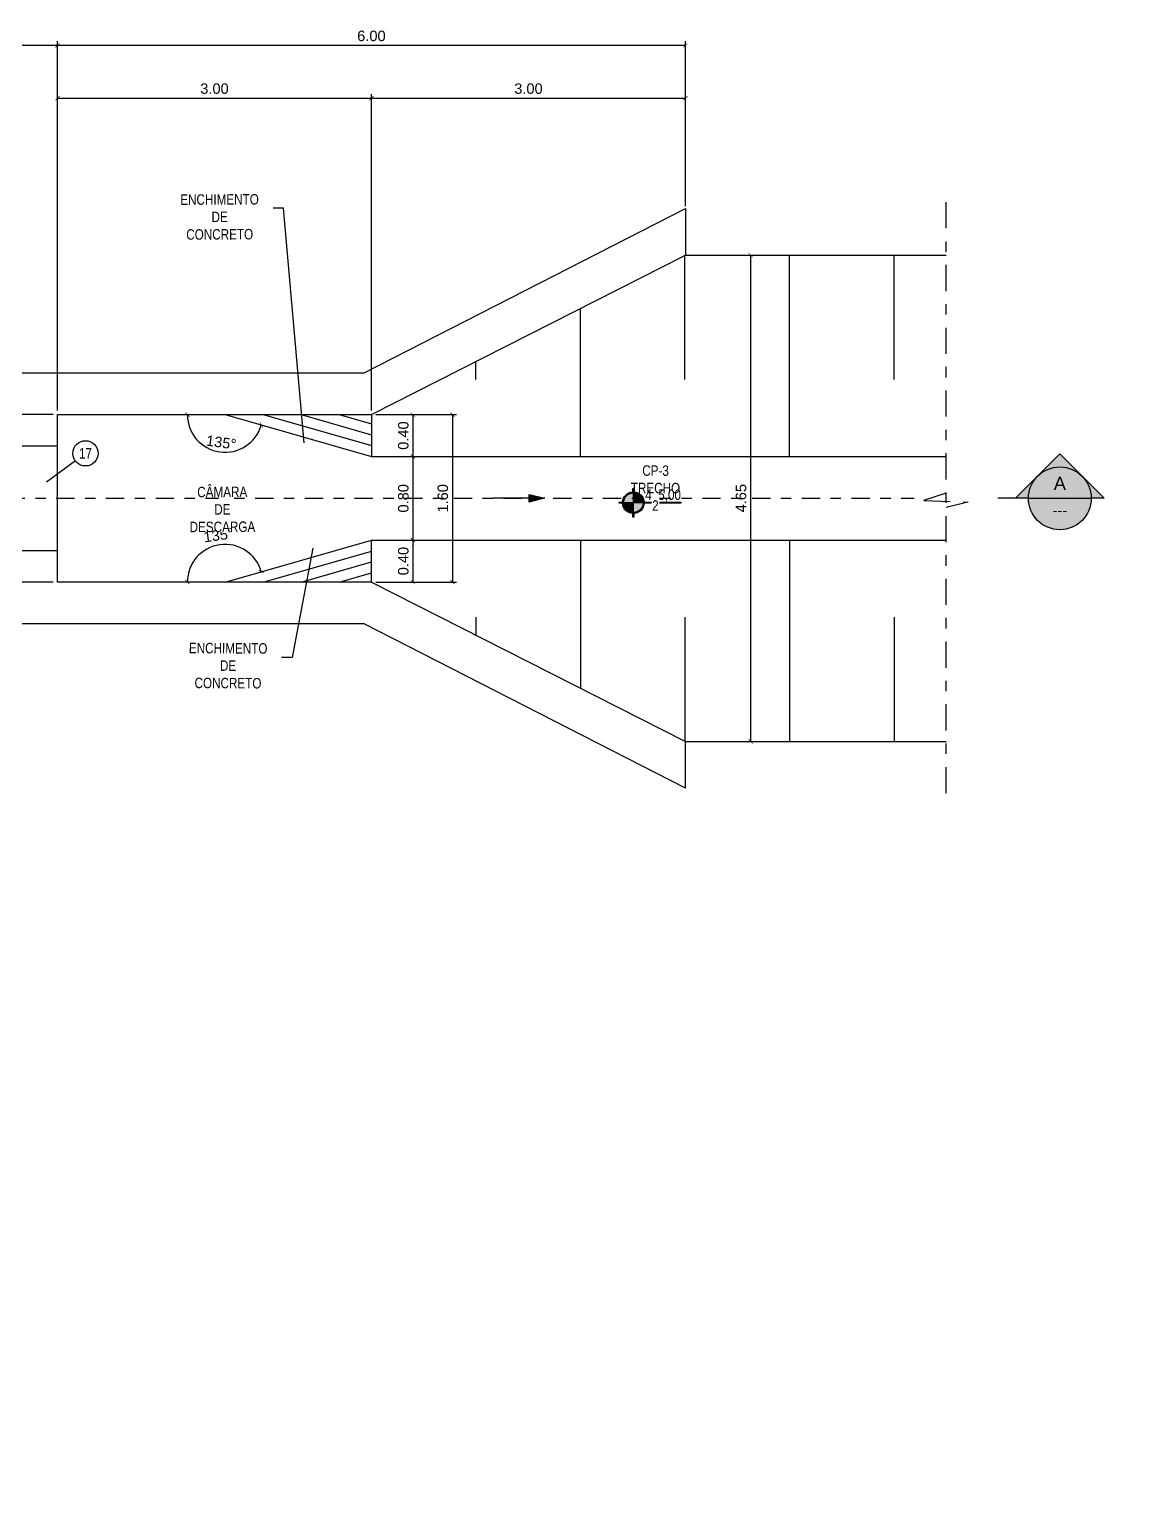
# Model space of a CAD drawing. Header units: feet. Extents: x 0 to 285167, y 0 to 9111449.
# Drawn here: x 285156.63 to 285167.26, y 9111428.61 to 9111442.52 of the extents above; entities that cross this region are included whole.
import ezdxf
from ezdxf import colors
from ezdxf.entities.mleader import LeaderData, LeaderLine
from ezdxf.enums import TextEntityAlignment as Align
from ezdxf.math import Vec2, Vec3

# ---------------------------------------------------------------- set-up
doc = ezdxf.new("R2010")
doc.units = ezdxf.units.FT
doc.header["$MEASUREMENT"] = 0
doc.linetypes.add('DASHDOT', pattern=[1, 0.5, -0.25, 0, -0.25])
doc.layers.get('0').update_dxf_attribs({"linetype": 'CONTINUOUS'})
doc.layers.get('DEFPOINTS').update_dxf_attribs({"linetype": 'CONTINUOUS'})
for name, color, linetype in [('A-NIVEIS', 1, 'CONTINUOUS'), ('A-TEXTO', 2, 'CONTINUOUS'), ('ARQ_SENTIDO', 1, 'CONTINUOUS'), ('EIXO', 1, 'DASHDOT'), ('H-SA-CONTORNO', 2, 'CONTINUOUS'), ('H-SA-DIM', 1, 'CONTINUOUS'), ('H-SA-EIXOS', 1, 'DASHDOT'), ('H-SA-ESTRUTURA (CORTE)', 5, 'CONTINUOUS'), ('H-SA-HTC ENCHIMENTO', 1, 'CONTINUOUS'), ('H-SA-SIMB', 1, 'CONTINUOUS'), ('H-SA-TEXTO', 2, 'CONTINUOUS'), ('INDIC', 2, 'CONTINUOUS'), ('Top View-Ferro Fundido - JGS - K7(Esgoto)', 7, 'CONTINUOUS')]:
    doc.layers.add(name, color=color, linetype=linetype)
doc.styles.add('EGC_Arial_2.0mm', font='arial.ttf', dxfattribs={"width": 0.8, "height": 2})
doc.styles.add('EGC_Arial_2.5mm', font='arial.ttf', dxfattribs={"width": 0.8, "height": 2.5})
doc.styles.get("Standard").update_dxf_attribs({"font": 'arial.ttf'})
doc.dimstyles.new('Copy of EGC_2.0mm', dxfattribs={"dimtxt": 0.1, "dimasz": 0.04, "dimexe": 0.04, "dimexo": 0.04, "dimgap": 0.04, "dimtad": 1, "dimzin": 1, "dimdsep": 46, "dimtxsty": 'Standard', "dimblk": 'ARCHTICK', "dimcen": 0, "dimclrd": 1, "dimclre": 1, "dimclrt": 2, "dimazin": 0, "dimtfac": 1, "dimtix": 1, "dimtmove": 1, "dimatfit": 3, "dimldrblk": 'NONE', "dimfxl": 0.002, "dimtolj": 1, "dimtzin": 0, "dimlwd": -1, "dimarcsym": 0})

# ---------------------------------------------------------------- blocks, each defined once
blk = doc.blocks.new('*U1177')
at = {"true_color": 0xffffff}
h = blk.add_hatch(color=7, dxfattribs=at)
h.dxf.hatch_style = 1
edge = h.paths.add_edge_path()
edge.add_arc((0, 0), 2.07, 92.7623, 177.2377, ccw=False)
edge.add_line((-0.1, 2.07), (-0.1, 2.75))
edge.add_line((-0.1, 2.75), (0.1, 2.75))
edge.add_line((0.1, 2.75), (0.1, 2.07))
edge.add_arc((0, 0), 2.07, 2.7623, 87.2377, ccw=False)
edge.add_line((2.07, 0.1), (9.09, 0.1))
edge.add_line((9.09, 0.1), (9.09, -0.1))
edge.add_line((9.09, -0.1), (2.07, -0.1))
edge.add_arc((0, 0), 2.07, 272.7623, 357.2377, ccw=False)
edge.add_line((0.1, -2.07), (0.1, -2.75))
edge.add_line((0.1, -2.75), (-0.1, -2.75))
edge.add_line((-0.1, -2.75), (-0.1, -2.07))
edge.add_arc((0, 0), 2.07, 182.7623, 267.2377, ccw=False)
edge.add_line((-2.07, -0.1), (-2.75, -0.1))
edge.add_line((-2.75, -0.1), (-2.75, 0.1))
edge.add_line((-2.75, 0.1), (-2.07, 0.1))
for p, q in [((0, -2.75), (0, 2.75)), ((9.09, 0), (-2.75, 0))]:
    blk.add_line(p, q)
at = {"color": 7, "true_color": 0xffffff}
blk.add_lwpolyline([(-2.07, 0.1, -0.386246), (-0.1, 2.07), (-0.1, 2.75), (0.1, 2.75), (0.1, 2.07, -0.386246), (2.07, 0.1), (9.09, 0.1), (9.09, -0.1), (2.07, -0.1, -0.386246), (0.1, -2.07), (0.1, -2.75), (-0.1, -2.75), (-0.1, -2.07, -0.386246), (-2.07, -0.1), (-2.75, -0.1), (-2.75, 0.1)], format="xyb", close=True, dxfattribs=at)
blk.add_circle((0, 0), 1.87)
for points in [[(-1.79, -0.57), (0, 0), (-1.8, -0.54), (-1.88, 0)], [(-1.53, -1.08), (-1.57, 0), (-1.79, -0.57), (0, 0)], [(-1.1, -1.52), (-1.1, 0), (-1.53, -1.08), (-1.57, 0)], [(-0.58, -1.78), (-0.59, 0), (-1.1, -1.52), (-1.1, 0)], [(0, -1.88), (0, 0), (-0.58, -1.78), (-0.59, 0)], [(0, 1.87), (0, 0), (0.58, 1.78), (0.59, 0)], [(1.53, 1.08), (1.57, 0), (1.79, 0.57), (0, 0)], [(1.79, 0.57), (0, 0), (1.8, 0.54), (1.87, 0)], [(0.58, 1.78), (0.59, 0), (1.1, 1.52), (1.1, 0)], [(1.1, 1.52), (1.1, 0), (1.53, 1.08), (1.57, 0)]]:
    blk.add_solid(points)
at = {"layer": 'A-TEXTO', "color": 2, "style": 'EGC_Arial_2.0mm', "width": 0.8}
blk.add_attdef('000.00', text='', height=2, dxfattribs=at).set_placement((9.09, 0.53), align=Align.RIGHT)
blk = doc.blocks.new('_ArchTick')
at = {"color": 0, "linetype": 'ByBlock', "const_width": 0.15}
blk.add_lwpolyline([(-0.5, -0.5), (0.5, 0.5)], dxfattribs=at)
blk = doc.blocks.new('*D1284')
at = {"layer": 'DEFPOINTS', "color": 0, "transparency": 16777216}
for p in [(285159.907, 9111438.835), (285159.907, 9111437.235), (285160.68, 9111437.235)]:
    blk.add_point(p, dxfattribs=at)
at = {"layer": 'H-SA-DIM', "color": 1, "lineweight": -2, "transparency": 16777216}
for p, q in [((285159.947, 9111438.835), (285160.72, 9111438.835)), ((285159.947, 9111437.235), (285160.72, 9111437.235))]:
    blk.add_line(p, q, dxfattribs=at)
at = {"layer": 'H-SA-DIM', "color": 1, "transparency": 16777216}
blk.add_line((285160.68, 9111438.835), (285160.68, 9111437.235), dxfattribs=at)
at = {"layer": 'H-SA-DIM', "color": 1, "transparency": 16777216, "xscale": 0.04, "yscale": 0.04, "zscale": 0.04}
for p, rotation in [((285160.68, 9111438.835), 90), ((285160.68, 9111437.235), 270)]:
    blk.add_blockref('_ArchTick', p, dxfattribs=dict(at, rotation=rotation))
at = {"layer": 'H-SA-DIM', "color": 2, "transparency": 16777216, "insert": (285160.589, 9111438.035), "char_height": 0.1, "attachment_point": 5, "rotation": 90}
blk.add_mtext('\\A1;1.60', dxfattribs=at)
blk = doc.blocks.new('_None')
blk = doc.blocks.new('*D1285')
at = {"layer": 'DEFPOINTS', "color": 0, "transparency": 16777216}
for p in [(285159.907, 9111438.435), (285159.907, 9111437.635), (285160.302, 9111437.635)]:
    blk.add_point(p, dxfattribs=at)
at = {"layer": 'H-SA-DIM', "color": 1, "lineweight": -2, "transparency": 16777216}
for p, q in [((285159.947, 9111438.435), (285160.342, 9111438.435)), ((285159.947, 9111437.635), (285160.342, 9111437.635))]:
    blk.add_line(p, q, dxfattribs=at)
at = {"layer": 'H-SA-DIM', "color": 1, "transparency": 16777216}
blk.add_line((285160.302, 9111438.435), (285160.302, 9111437.635), dxfattribs=at)
at = {"layer": 'H-SA-DIM', "color": 1, "transparency": 16777216, "xscale": 0.04, "yscale": 0.04, "zscale": 0.04}
for p, rotation in [((285160.302, 9111438.435), 90), ((285160.302, 9111437.635), 270)]:
    blk.add_blockref('_ArchTick', p, dxfattribs=dict(at, rotation=rotation))
at = {"layer": 'H-SA-DIM', "color": 2, "transparency": 16777216, "insert": (285160.211, 9111438.035), "char_height": 0.1, "attachment_point": 5, "rotation": 90}
blk.add_mtext('\\A1;0.80', dxfattribs=at)
blk = doc.blocks.new('*D1286')
at = {"layer": 'DEFPOINTS', "color": 0, "transparency": 16777216}
for p in [(285159.907, 9111438.835), (285159.907, 9111438.435), (285160.302, 9111438.435)]:
    blk.add_point(p, dxfattribs=at)
at = {"layer": 'H-SA-DIM', "color": 1, "lineweight": -2, "transparency": 16777216}
for p, q in [((285159.947, 9111438.835), (285160.342, 9111438.835)), ((285159.947, 9111438.435), (285160.342, 9111438.435))]:
    blk.add_line(p, q, dxfattribs=at)
at = {"layer": 'H-SA-DIM', "color": 1, "transparency": 16777216}
blk.add_line((285160.302, 9111438.835), (285160.302, 9111438.435), dxfattribs=at)
at = {"layer": 'H-SA-DIM', "color": 1, "transparency": 16777216, "xscale": 0.04, "yscale": 0.04, "zscale": 0.04}
for p, rotation in [((285160.302, 9111438.835), 90), ((285160.302, 9111438.435), 270)]:
    blk.add_blockref('_ArchTick', p, dxfattribs=dict(at, rotation=rotation))
at = {"layer": 'H-SA-DIM', "color": 2, "transparency": 16777216, "insert": (285160.211, 9111438.635), "char_height": 0.1, "attachment_point": 5, "rotation": 90}
blk.add_mtext('\\A1;0.40', dxfattribs=at)
blk = doc.blocks.new('*D1287')
at = {"layer": 'DEFPOINTS', "color": 0, "transparency": 16777216}
for p in [(285159.907, 9111437.635), (285159.907, 9111437.235), (285160.302, 9111437.235)]:
    blk.add_point(p, dxfattribs=at)
at = {"layer": 'H-SA-DIM', "color": 1, "lineweight": -2, "transparency": 16777216}
for p, q in [((285159.947, 9111437.635), (285160.342, 9111437.635)), ((285159.947, 9111437.235), (285160.342, 9111437.235))]:
    blk.add_line(p, q, dxfattribs=at)
at = {"layer": 'H-SA-DIM', "color": 1, "transparency": 16777216}
blk.add_line((285160.302, 9111437.635), (285160.302, 9111437.235), dxfattribs=at)
at = {"layer": 'H-SA-DIM', "color": 1, "transparency": 16777216, "xscale": 0.04, "yscale": 0.04, "zscale": 0.04}
for p, rotation in [((285160.302, 9111437.635), 90), ((285160.302, 9111437.235), 270)]:
    blk.add_blockref('_ArchTick', p, dxfattribs=dict(at, rotation=rotation))
at = {"layer": 'H-SA-DIM', "color": 2, "transparency": 16777216, "insert": (285160.211, 9111437.435), "char_height": 0.1, "attachment_point": 5, "rotation": 90}
blk.add_mtext('\\A1;0.40', dxfattribs=at)
blk = doc.blocks.new('*D1288')
at = {"layer": 'DEFPOINTS', "color": 0, "transparency": 16777216}
for p in [(285159.907, 9111441.86), (285156.905, 9111438.835), (285159.907, 9111438.835)]:
    blk.add_point(p, dxfattribs=at)
at = {"layer": 'H-SA-DIM', "color": 1, "lineweight": -2, "transparency": 16777216}
for p, q in [((285156.905, 9111438.875), (285156.905, 9111441.9)), ((285159.907, 9111438.875), (285159.907, 9111441.9))]:
    blk.add_line(p, q, dxfattribs=at)
at = {"layer": 'H-SA-DIM', "color": 1, "transparency": 16777216}
blk.add_line((285156.905, 9111441.86), (285159.907, 9111441.86), dxfattribs=at)
at = {"layer": 'H-SA-DIM', "color": 1, "transparency": 16777216, "xscale": 0.04, "yscale": 0.04, "zscale": 0.04, "rotation": 180}
blk.add_blockref('_ArchTick', (285156.905, 9111441.86), dxfattribs=at)
at = {"layer": 'H-SA-DIM', "color": 1, "transparency": 16777216, "xscale": 0.04, "yscale": 0.04, "zscale": 0.04}
blk.add_blockref('_ArchTick', (285159.907, 9111441.86), dxfattribs=at)
at = {"layer": 'H-SA-DIM', "color": 2, "transparency": 16777216, "insert": (285158.406, 9111441.951), "char_height": 0.1, "attachment_point": 5}
blk.add_mtext('\\A1;3.00', dxfattribs=at)
blk = doc.blocks.new('*D1289')
at = {"layer": 'DEFPOINTS', "color": 0, "transparency": 16777216}
for p in [(285162.907, 9111441.86), (285162.907, 9111440.787), (285159.907, 9111438.835)]:
    blk.add_point(p, dxfattribs=at)
at = {"layer": 'H-SA-DIM', "color": 1, "lineweight": -2, "transparency": 16777216}
for p, q in [((285159.907, 9111438.875), (285159.907, 9111441.9)), ((285162.907, 9111440.827), (285162.907, 9111441.9))]:
    blk.add_line(p, q, dxfattribs=at)
at = {"layer": 'H-SA-DIM', "color": 1, "transparency": 16777216}
blk.add_line((285159.907, 9111441.86), (285162.907, 9111441.86), dxfattribs=at)
at = {"layer": 'H-SA-DIM', "color": 1, "transparency": 16777216, "xscale": 0.04, "yscale": 0.04, "zscale": 0.04, "rotation": 180}
blk.add_blockref('_ArchTick', (285159.907, 9111441.86), dxfattribs=at)
at = {"layer": 'H-SA-DIM', "color": 1, "transparency": 16777216, "xscale": 0.04, "yscale": 0.04, "zscale": 0.04}
blk.add_blockref('_ArchTick', (285162.907, 9111441.86), dxfattribs=at)
at = {"layer": 'H-SA-DIM', "color": 2, "transparency": 16777216, "insert": (285161.407, 9111441.951), "char_height": 0.1, "attachment_point": 5}
blk.add_mtext('\\A1;3.00', dxfattribs=at)
blk = doc.blocks.new('*D1290')
at = {"layer": 'DEFPOINTS', "color": 0, "transparency": 16777216}
for p in [(285156.905, 9111442.364), (285162.907, 9111440.787), (285156.905, 9111438.835)]:
    blk.add_point(p, dxfattribs=at)
at = {"layer": 'H-SA-DIM', "color": 1, "lineweight": -2, "transparency": 16777216}
for p, q in [((285156.905, 9111438.875), (285156.905, 9111442.404)), ((285162.907, 9111440.827), (285162.907, 9111442.404))]:
    blk.add_line(p, q, dxfattribs=at)
at = {"layer": 'H-SA-DIM', "color": 1, "transparency": 16777216}
blk.add_line((285162.907, 9111442.364), (285156.905, 9111442.364), dxfattribs=at)
at = {"layer": 'H-SA-DIM', "color": 1, "transparency": 16777216, "xscale": 0.04, "yscale": 0.04, "zscale": 0.04, "rotation": 180}
blk.add_blockref('_ArchTick', (285156.905, 9111442.364), dxfattribs=at)
at = {"layer": 'H-SA-DIM', "color": 1, "transparency": 16777216, "xscale": 0.04, "yscale": 0.04, "zscale": 0.04}
blk.add_blockref('_ArchTick', (285162.907, 9111442.364), dxfattribs=at)
at = {"layer": 'H-SA-DIM', "color": 2, "transparency": 16777216, "insert": (285159.906, 9111442.455), "char_height": 0.1, "attachment_point": 5}
blk.add_mtext('\\A1;6.00', dxfattribs=at)
blk = doc.blocks.new('*D1291')
at = {"layer": 'DEFPOINTS', "color": 0, "transparency": 16777216}
for p in [(285156.905, 9111438.835), (285155.774, 9111437.235), (285156.905, 9111437.235)]:
    blk.add_point(p, dxfattribs=at)
at = {"layer": 'H-SA-DIM', "color": 1, "lineweight": -2, "transparency": 16777216}
for p, q in [((285156.865, 9111438.835), (285155.734, 9111438.835)), ((285156.865, 9111437.235), (285155.734, 9111437.235))]:
    blk.add_line(p, q, dxfattribs=at)
at = {"layer": 'H-SA-DIM', "color": 1, "transparency": 16777216}
blk.add_line((285155.774, 9111438.835), (285155.774, 9111437.235), dxfattribs=at)
at = {"layer": 'H-SA-DIM', "color": 1, "transparency": 16777216, "xscale": 0.04, "yscale": 0.04, "zscale": 0.04}
for p, rotation in [((285155.774, 9111438.835), 90), ((285155.774, 9111437.235), 270)]:
    blk.add_blockref('_ArchTick', p, dxfattribs=dict(at, rotation=rotation))
at = {"layer": 'H-SA-DIM', "color": 2, "transparency": 16777216, "insert": (285155.683, 9111438.035), "char_height": 0.1, "attachment_point": 5, "rotation": 90}
blk.add_mtext('\\A1;1.60', dxfattribs=at)
blk = doc.blocks.new('*U1176')
at = {"true_color": 0x737373}
h = blk.add_hatch(color=8, dxfattribs=at)
h.dxf.hatch_style = 1
h.paths.add_polyline_path([(4.24, 4.24), (8.49, 0), (6, 0, 0.198912)])
h.paths.add_polyline_path([(0, 8.49), (4.24, 4.24, 0.414214), (-4.24, 4.24)])
h.paths.add_polyline_path([(-4.24, 4.24, 0.198912), (-6, 0), (-8.49, 0)])
h = blk.add_hatch(color=8, dxfattribs=at)
h.dxf.hatch_style = 1
h.paths.add_polyline_path([(4.24, 4.24), (8.49, 0), (6, 0, 0.198912)])
h.paths.add_polyline_path([(15.49, 0.03), (-15.49, 0.03), (-15.49, 5.65), (15.49, 5.65)], flags=9)
at = {"true_color": 0xffffff}
h = blk.add_hatch(color=7, dxfattribs=at)
h.dxf.hatch_style = 1
edge = h.paths.add_edge_path()
edge.add_arc((0, 0), 6, 0, 360)
for p, q in [((0, 8.49), (-8.49, 0)), ((0, 8.49), (8.49, 0)), ((-6, 0), (6, 0)), ((-6, 0), (-11.88, 0)), ((8.49, 0), (6, 0))]:
    blk.add_line(p, q)
blk.add_circle((0, 0), 6)
for tag, height, style, p in [('IDENTIFIER', 2.5, 'EGC_Arial_2.5mm', (0, 2.87)), ('DRG_REF', 2, 'EGC_Arial_2.0mm', (0, -2.29))]:
    blk.add_attdef(tag, text='', height=height, dxfattribs=dict(style=style)).set_placement(p, align=Align.MIDDLE_CENTER)
blk = doc.blocks.new('*D1292')
at = {"layer": 'DEFPOINTS', "color": 0, "transparency": 16777216}
for p in [(285156.905, 9111438.835), (285158.507, 9111438.835), (285159.907, 9111438.835), (285158.299, 9111438.542), (285159.907, 9111438.435)]:
    blk.add_point(p, dxfattribs=at)
at = {"layer": 'H-SA-DIM', "color": 1, "transparency": 16777216}
blk.add_arc((285158.507, 9111438.835), 0.36, 180, 344.0523, dxfattribs=at)
at = {"layer": 'H-SA-DIM', "color": 1, "transparency": 16777216, "xscale": 0.04, "yscale": 0.04, "zscale": 0.04}
for p, rotation in [((285158.147, 9111438.835), 90.00000000799233), ((285158.853, 9111438.736), 74.05226746173963)]:
    blk.add_blockref('_ArchTick', p, dxfattribs=dict(at, rotation=rotation))
at = {"layer": 'H-SA-DIM', "color": 2, "transparency": 16777216, "insert": (285158.47, 9111438.569), "char_height": 0.1, "attachment_point": 5, "rotation": 352.0261}
blk.add_mtext('\\A1;135°', dxfattribs=at)
blk = doc.blocks.new('*D1293')
at = {"layer": 'DEFPOINTS', "color": 0, "transparency": 16777216}
for p in [(285159.907, 9111437.635), (285158.626, 9111437.575), (285156.905, 9111437.235), (285158.507, 9111437.235), (285159.907, 9111437.235)]:
    blk.add_point(p, dxfattribs=at)
at = {"layer": 'H-SA-DIM', "color": 1, "transparency": 16777216}
blk.add_arc((285158.507, 9111437.235), 0.36, 15.9477, 180, dxfattribs=at)
at = {"layer": 'H-SA-DIM', "color": 1, "transparency": 16777216, "xscale": 0.04, "yscale": 0.04, "zscale": 0.04}
for p, rotation in [((285158.853, 9111437.334), 285.9477325360451), ((285158.147, 9111437.235), 269.9999999910635)]:
    blk.add_blockref('_ArchTick', p, dxfattribs=dict(at, rotation=rotation))
at = {"layer": 'H-SA-DIM', "color": 2, "transparency": 16777216, "insert": (285158.445, 9111437.682), "char_height": 0.1, "attachment_point": 5, "rotation": 7.9739}
blk.add_mtext('\\A1;135°', dxfattribs=at)
blk = doc.blocks.new('EGC-SETA SENTIDO DA TUBULAÇÃO')
h = blk.add_hatch(color=256)
h.dxf.hatch_style = 1
h.paths.add_polyline_path([(-3, 0.75), (0, 0), (-3, -0.75)])
blk.add_line((0, 0), (-9.84, 0))
blk.add_lwpolyline([(-3, 0.75), (0, 0), (-3, -0.75), (-3, 0.75)])
blk = doc.blocks.new('*D1298')
at = {"layer": 'DEFPOINTS', "color": 0, "transparency": 16777216}
for p in [(285162.907, 9111440.36, 478.198), (285162.903, 9111435.712, 478.198), (285163.53, 9111435.712)]:
    blk.add_point(p, dxfattribs=at)
at = {"layer": 'H-SA-DIM', "color": 1, "lineweight": -2, "transparency": 16777216}
for p, q in [((285162.947, 9111440.36), (285163.57, 9111440.36)), ((285162.943, 9111435.712), (285163.57, 9111435.712))]:
    blk.add_line(p, q, dxfattribs=at)
at = {"layer": 'H-SA-DIM', "color": 1, "transparency": 16777216}
blk.add_line((285163.53, 9111440.36), (285163.53, 9111435.712), dxfattribs=at)
at = {"layer": 'H-SA-DIM', "color": 1, "transparency": 16777216, "xscale": 0.04, "yscale": 0.04, "zscale": 0.04}
for p, rotation in [((285163.53, 9111440.36), 90), ((285163.53, 9111435.712), 270)]:
    blk.add_blockref('_ArchTick', p, dxfattribs=dict(at, rotation=rotation))
at = {"layer": 'H-SA-DIM', "color": 2, "transparency": 16777216, "insert": (285163.439, 9111438.036), "char_height": 0.1, "attachment_point": 5, "rotation": 90}
blk.add_mtext('\\A1;4.65', dxfattribs=at)
blk = doc.blocks.new('*D1307')
at = {"layer": 'DEFPOINTS', "color": 0, "transparency": 16777216}
for p in [(285146.244, 9111442.364), (285146.244, 9111439.985), (285156.905, 9111438.835)]:
    blk.add_point(p, dxfattribs=at)
at = {"layer": 'H-SA-DIM', "color": 1, "lineweight": -2, "transparency": 16777216}
for p, q in [((285146.244, 9111440.025), (285146.244, 9111442.404)), ((285156.905, 9111438.875), (285156.905, 9111442.404))]:
    blk.add_line(p, q, dxfattribs=at)
at = {"layer": 'H-SA-DIM', "color": 1, "transparency": 16777216}
blk.add_line((285156.905, 9111442.364), (285146.244, 9111442.364), dxfattribs=at)
at = {"layer": 'H-SA-DIM', "color": 1, "transparency": 16777216, "xscale": 0.04, "yscale": 0.04, "zscale": 0.04, "rotation": 180}
blk.add_blockref('_ArchTick', (285146.244, 9111442.364), dxfattribs=at)
at = {"layer": 'H-SA-DIM', "color": 1, "transparency": 16777216, "xscale": 0.04, "yscale": 0.04, "zscale": 0.04}
blk.add_blockref('_ArchTick', (285156.905, 9111442.364), dxfattribs=at)
at = {"layer": 'H-SA-DIM', "color": 2, "transparency": 16777216, "insert": (285151.575, 9111442.455), "char_height": 0.1, "attachment_point": 5}
blk.add_mtext('\\A1;10.65', dxfattribs=at)

msp = doc.modelspace()

# ---------------------------------------------------------------- linework, layer by layer
at = {"layer": 'EIXO', "ltscale": 0.35}
msp.add_line((285142.644, 9111438.035), (285165.092, 9111438.035), dxfattribs=at)
at = {"layer": 'H-SA-CONTORNO', "ltscale": 0.75}
for p, q in [((285159.907, 9111438.435), (285165.398, 9111438.435)), ((285159.907, 9111437.635), (285165.398, 9111437.635))]:
    msp.add_line(p, q, dxfattribs=at)
at = {"layer": 'H-SA-EIXOS', "ltscale": 0.5}
for p, q in [((285165.398, 9111435.216), (285165.398, 9111440.92)), ((285165.398, 9111438.084), (285165.184, 9111438.014)), ((285165.187, 9111438.014), (285165.611, 9111437.999)), ((285165.607, 9111437.999), (285165.398, 9111437.948))]:
    msp.add_line(p, q, dxfattribs=at)
at = {"layer": 'H-SA-ESTRUTURA (CORTE)', "color": 2}
for p, q in [((285159.836, 9111439.235), (285162.907, 9111440.806)), ((285162.907, 9111440.806), (285162.907, 9111440.36)), ((285159.907, 9111438.835), (285162.907, 9111440.36))]:
    msp.add_line(p, q, dxfattribs=at)
at = {"layer": 'H-SA-HTC ENCHIMENTO'}
for p, q in [((285162.903, 9111439.17), (285162.903, 9111440.36)), ((285162.907, 9111440.36), (285165.398, 9111440.36)), ((285163.903, 9111438.435), (285163.903, 9111440.36)), ((285164.903, 9111439.17), (285164.903, 9111440.36)), ((285161.903, 9111438.435), (285161.903, 9111439.85)), ((285160.903, 9111439.17), (285160.903, 9111439.342)), ((285159.599, 9111438.835), (285159.907, 9111438.747)), ((285159.907, 9111438.835), (285159.907, 9111438.435)), ((285163.903, 9111437.635), (285163.903, 9111435.71)), ((285164.903, 9111436.9), (285164.903, 9111435.71))]:
    msp.add_line(p, q, dxfattribs=at)
at = {"layer": 'Top View-Ferro Fundido - JGS - K7(Esgoto)', "color": 1, "linetype": 'ByBlock', "lineweight": -2}
for p, q in [((285146.548, 9111438.536), (285156.905, 9111438.536)), ((285146.547, 9111437.536), (285156.905, 9111437.536))]:
    msp.add_line(p, q, dxfattribs=at)

# ---------------------------------------------------------------- block references
at = {"layer": 'A-NIVEIS', "xscale": 0.05, "yscale": 0.05, "zscale": 0.05}
msp.add_blockref('*U1177', (285162.41, 9111437.993), dxfattribs=at).add_auto_attribs({'000.00': '485,00'})
at = {"layer": 'H-SA-SIMB', "xscale": 0.05, "yscale": 0.05, "zscale": 0.05}
msp.add_blockref('*U1176', (285166.486, 9111438.035), dxfattribs=at).add_auto_attribs({'DRG_REF': '---', 'IDENTIFIER': 'A'})

# ---------------------------------------------------------------- dimensions: what is measured, and where the dimension line sits
at = {"layer": 'H-SA-DIM', "color": 6}
dim = msp.add_linear_dim(base=(285146.244, 9111442.364), p1=(285156.905, 9111438.835), p2=(285146.244, 9111439.985), text='10.65', dimstyle='Copy of EGC_2.0mm', dxfattribs=at)
dim.commit()
dim.dimension.update_dxf_attribs({"geometry": '*D1307', "text_midpoint": (285151.575, 9111442.455)})
at = {"layer": 'H-SA-DIM'}
dim = msp.add_linear_dim(base=(285162.907, 9111441.86), p1=(285159.907, 9111438.835), p2=(285162.907, 9111440.787), dimstyle='Copy of EGC_2.0mm', dxfattribs=at)
dim.commit()
dim.dimension.update_dxf_attribs({"geometry": '*D1289', "text_midpoint": (285161.407, 9111441.951)})
for base, p1, p2, picture, middle in [((285160.68, 9111437.235), (285159.907, 9111438.835), (285159.907, 9111437.235), '*D1284', (285160.589, 9111438.035)), ((285160.302, 9111437.635), (285159.907, 9111438.435), (285159.907, 9111437.635), '*D1285', (285160.211, 9111438.035))]:
    dim = msp.add_linear_dim(base=base, p1=p1, p2=p2, angle=90, dimstyle='Copy of EGC_2.0mm', dxfattribs=at)
    dim.commit()
    dim.dimension.update_dxf_attribs({"geometry": picture, "text_midpoint": middle})

# ---------------------------------------------------------------- leaders
at = {"layer": 'H-SA-TEXTO'}
ml = msp.add_multileader_mtext('Standard', dxfattribs=at)
ml.set_content('ENCHIMENTO DE CONCRETO', color=2, style='EGC_Arial_2.0mm')
ml.set_leader_properties(color=1, linetype='ByLayer', lineweight=-1)
ml.set_arrow_properties(name='NONE')
ml.build(insert=Vec2(0, 0))
ml.multileader.update_dxf_attribs({"text_left_attachment_type": 2, "text_right_attachment_type": 2, "dogleg_length": 1.982, "arrow_head_size": 0.075, "scale": 0.05})
ctx = ml.context
ctx.base_point, ctx.scale, ctx.char_height, ctx.arrow_head_size, ctx.landing_gap_size, ctx.plane_origin, ctx.plane_x_axis, ctx.plane_y_axis = Vec3(285157.944, 9111440.804, -478.198), 0.05, 0.1, 0.075, 0.05, Vec3(285084.064, 9111443.777, -478.198), Vec3(0.999987, 0.005007), Vec3(-0.005007, 0.999987)
ctx.left_attachment, ctx.right_attachment, ctx.text_align_type = 2, 2, 1
notes = []
notes.append((ctx, [(0, (1, 1, 0), (285159.065, 9111440.809, -478.198), (-0.999987, -0.005007), 0.0991, [(0, [(285159.264, 9111438.565, -478.198)], 0, [])])]))
ctx.mtext.insert, ctx.mtext.text_direction, ctx.mtext.rotation, ctx.mtext.width, ctx.mtext.defined_height, ctx.mtext.alignment, ctx.mtext.flow_direction = Vec3(285158.454, 9111440.942, -478.198), Vec3(0.999987, 0.005007), 0.005007, 1.02461, 0.309, 2, 5
ctx.mtext.has_bg_fill, ctx.mtext.bg_color, ctx.mtext.bg_scale_factor, ctx.mtext.bg_transparency, ctx.mtext.use_window_bg_color = 1, -1073741824, 1, 0, 1
for ctx, leaders in notes:
    for number, flags, end, landing, length, lines in leaders:
        leader = LeaderData()
        leader.index, (leader.has_last_leader_line, leader.has_dogleg_vector, leader.attachment_direction) = number, flags
        leader.last_leader_point, leader.dogleg_vector, leader.dogleg_length = Vec3(end), Vec3(landing), length
        for number, points, colour, breaks in lines:
            line = LeaderLine()
            line.index, line.vertices, line.color, line.breaks = number, Vec3.list(points), colors.encode_raw_color(colour), breaks
            leader.lines.append(line)
        ctx.leaders.append(leader)

# ---------------------------------------------------------------- next in the draw order: linework, layer by layer
at = {"layer": 'H-SA-CONTORNO', "ltscale": 0.75}
msp.add_line((285158.507, 9111438.835), (285159.907, 9111438.435), dxfattribs=at)
at = {"layer": 'H-SA-ESTRUTURA (CORTE)', "color": 2}
for p, q in [((285156.105, 9111439.235), (285159.836, 9111439.235)), ((285156.905, 9111438.835), (285159.907, 9111438.835))]:
    msp.add_line(p, q, dxfattribs=at)
at = {"layer": 'H-SA-HTC ENCHIMENTO'}
for p, q in [((285158.871, 9111438.835), (285159.907, 9111438.539)), ((285159.235, 9111438.835), (285159.907, 9111438.643))]:
    msp.add_line(p, q, dxfattribs=at)

# ---------------------------------------------------------------- next in the draw order: dimensions: what is measured, and where the dimension line sits
at = {"layer": 'H-SA-DIM'}
for base, p1, p2, picture, middle in [((285156.905, 9111442.364), (285162.907, 9111440.787), (285156.905, 9111438.835), '*D1290', (285159.906, 9111442.455)), ((285159.907, 9111441.86), (285156.905, 9111438.835), (285159.907, 9111438.835), '*D1288', (285158.406, 9111441.951))]:
    dim = msp.add_linear_dim(base=base, p1=p1, p2=p2, dimstyle='Copy of EGC_2.0mm', dxfattribs=at)
    dim.commit()
    dim.dimension.update_dxf_attribs({"geometry": picture, "text_midpoint": middle})
dim = msp.add_angular_dim_2l(base=(285158.299, 9111438.542), line1=((285156.905, 9111438.835), (285159.907, 9111438.835)), line2=((285158.507, 9111438.835), (285159.907, 9111438.435)), text='135°', dimstyle='Copy of EGC_2.0mm', dxfattribs=at)
dim.commit()
dim.dimension.update_dxf_attribs({"geometry": '*D1292', "text_midpoint": (285158.47, 9111438.569)})

# ---------------------------------------------------------------- next in the draw order: leaders
at = {"layer": 'H-SA-TEXTO'}
ml = msp.add_multileader_mtext('Standard', dxfattribs=at)
ml.set_content('CP-3 TRECHO 2', color=2, style='EGC_Arial_2.0mm')
ml.set_leader_properties(color=1, linetype='ByLayer', lineweight=-1)
ml.set_arrow_properties(name='NONE')
ml.build(insert=Vec2(0, 0))
ml.multileader.update_dxf_attribs({"text_left_attachment_type": 2, "text_right_attachment_type": 2, "dogleg_length": 1.982, "arrow_head_size": 0.075, "scale": 0.05})
ctx = ml.context
ctx.base_point, ctx.scale, ctx.char_height, ctx.arrow_head_size, ctx.landing_gap_size, ctx.plane_origin, ctx.plane_x_axis, ctx.plane_y_axis = Vec3(285162.152, 9111438.3, -478.198), 0.05, 0.1, 0.075, 0.05, Vec3(284787.787, 9111500.044, -478.198), Vec3(0.999987, -0.005007), Vec3(0.005007, 0.999987)
ctx.left_attachment, ctx.right_attachment, ctx.text_align_type = 2, 2, 1
notes = []
notes.append((ctx, [(0, (0, 0, 0), (0, 0), (1, 0), 1, [])]))
ctx.mtext.insert, ctx.mtext.text_direction, ctx.mtext.rotation, ctx.mtext.width, ctx.mtext.defined_height, ctx.mtext.alignment, ctx.mtext.flow_direction = Vec3(285162.622, 9111438.35, -478.198), Vec3(0.999987, -0.005007), 6.278178, 1.45791, 1.047, 2, 5
ctx.mtext.has_bg_fill, ctx.mtext.bg_color, ctx.mtext.bg_scale_factor, ctx.mtext.bg_transparency, ctx.mtext.use_window_bg_color = 1, -1073741824, 1, 0, 1
for ctx, leaders in notes:
    for number, flags, end, landing, length, lines in leaders:
        leader = LeaderData()
        leader.index, (leader.has_last_leader_line, leader.has_dogleg_vector, leader.attachment_direction) = number, flags
        leader.last_leader_point, leader.dogleg_vector, leader.dogleg_length = Vec3(end), Vec3(landing), length
        for number, points, colour, breaks in lines:
            line = LeaderLine()
            line.index, line.vertices, line.color, line.breaks = number, Vec3.list(points), colors.encode_raw_color(colour), breaks
            leader.lines.append(line)
        ctx.leaders.append(leader)

# ---------------------------------------------------------------- next in the draw order: linework, layer by layer
at = {"layer": 'H-SA-CONTORNO', "ltscale": 0.75}
msp.add_line((285158.507, 9111437.235), (285159.907, 9111437.635), dxfattribs=at)
at = {"layer": 'H-SA-ESTRUTURA (CORTE)', "color": 2}
for p, q in [((285156.905, 9111437.235), (285156.905, 9111438.835)), ((285159.907, 9111437.235), (285162.907, 9111435.71)), ((285162.907, 9111435.264), (285159.836, 9111436.835)), ((285162.907, 9111435.264), (285162.907, 9111435.71))]:
    msp.add_line(p, q, dxfattribs=at)
at = {"layer": 'H-SA-HTC ENCHIMENTO'}
for p, q in [((285159.907, 9111437.235), (285159.907, 9111437.635)), ((285161.903, 9111437.635), (285161.903, 9111436.22)), ((285158.871, 9111437.235), (285159.907, 9111437.531)), ((285159.235, 9111437.235), (285159.907, 9111437.427)), ((285159.599, 9111437.235), (285159.907, 9111437.323)), ((285160.903, 9111436.9), (285160.903, 9111436.729)), ((285162.903, 9111436.9), (285162.903, 9111435.711)), ((285162.907, 9111435.71), (285165.398, 9111435.71))]:
    msp.add_line(p, q, dxfattribs=at)
at = {"layer": 'INDIC', "color": 1, "linetype": 'Continuous'}
msp.add_circle((285157.173, 9111438.465), 0.121, dxfattribs=at)

# ---------------------------------------------------------------- next in the draw order: block references
at = {"layer": 'ARQ_SENTIDO', "xscale": -0.05, "yscale": -0.05, "zscale": -0.05, "rotation": 180}
msp.add_blockref('EGC-SETA SENTIDO DA TUBULAÇÃO', (285161.563, 9111438.035, -80.077), dxfattribs=at)

# ---------------------------------------------------------------- next in the draw order: texts
at = {"layer": 'INDIC', "color": 2, "style": 'EGC_Arial_2.0mm', "width": 0.8}
msp.add_text('17', height=0.1, dxfattribs=at).set_placement((285157.173, 9111438.465), align=Align.MIDDLE_CENTER)

# ---------------------------------------------------------------- next in the draw order: dimensions: what is measured, and where the dimension line sits
at = {"layer": 'H-SA-DIM', "color": 6}
dim = msp.add_linear_dim(base=(285163.53, 9111435.712, -478.198), p1=(285162.907, 9111440.36), p2=(285162.903, 9111435.712), angle=90, dimstyle='Copy of EGC_2.0mm', dxfattribs=at)
dim.commit()
dim.dimension.update_dxf_attribs({"geometry": '*D1298', "text_midpoint": (285163.439, 9111438.036, -478.198)})
at = {"layer": 'H-SA-DIM'}
for base, p1, p2, angle, picture, middle in [((285155.774, 9111437.235), (285156.905, 9111438.835), (285156.905, 9111437.235), 270, '*D1291', (285155.683, 9111438.035)), ((285160.302, 9111438.435), (285159.907, 9111438.835), (285159.907, 9111438.435), 90, '*D1286', (285160.211, 9111438.635)), ((285160.302, 9111437.235), (285159.907, 9111437.635), (285159.907, 9111437.235), 90, '*D1287', (285160.211, 9111437.435))]:
    dim = msp.add_linear_dim(base=base, p1=p1, p2=p2, angle=angle, dimstyle='Copy of EGC_2.0mm', dxfattribs=at)
    dim.commit()
    dim.dimension.update_dxf_attribs({"geometry": picture, "text_midpoint": middle})

# ---------------------------------------------------------------- next in the draw order: leaders
at = {"layer": 'H-SA-TEXTO'}
ml = msp.add_multileader_mtext('Standard', dxfattribs=at)
ml.set_content('ENCHIMENTO DE CONCRETO', color=2, style='EGC_Arial_2.0mm')
ml.set_leader_properties(color=1, linetype='ByLayer', lineweight=-1)
ml.set_arrow_properties(name='NONE')
ml.build(insert=Vec2(0, 0))
ml.multileader.update_dxf_attribs({"text_left_attachment_type": 2, "text_right_attachment_type": 2, "dogleg_length": 1.982, "arrow_head_size": 0.075, "scale": 0.05})
ctx = ml.context
ctx.base_point, ctx.scale, ctx.char_height, ctx.arrow_head_size, ctx.landing_gap_size, ctx.plane_origin, ctx.plane_x_axis, ctx.plane_y_axis = Vec3(285158.025, 9111436.518, -478.198), 0.05, 0.1, 0.075, 0.05, Vec3(285084.146, 9111432.345, -478.198), Vec3(0.999987, -0.005007), Vec3(0.005007, 0.999987)
ctx.left_attachment, ctx.right_attachment, ctx.text_align_type = 2, 2, 1
notes = []
notes.append((ctx, [(0, (1, 1, 0), (285159.147, 9111436.513, -478.198), (-0.999987, 0.005007), 0.0991, [(0, [(285159.346, 9111437.557, -478.198)], 0, [])])]))
ctx.mtext.insert, ctx.mtext.text_direction, ctx.mtext.rotation, ctx.mtext.width, ctx.mtext.defined_height, ctx.mtext.alignment, ctx.mtext.flow_direction = Vec3(285158.537, 9111436.652, -478.198), Vec3(0.999987, -0.005007), 6.278178, 1.02461, 0.309, 2, 5
ctx.mtext.has_bg_fill, ctx.mtext.bg_color, ctx.mtext.bg_scale_factor, ctx.mtext.bg_transparency, ctx.mtext.use_window_bg_color = 1, -1073741824, 1, 0, 1
for ctx, leaders in notes:
    for number, flags, end, landing, length, lines in leaders:
        leader = LeaderData()
        leader.index, (leader.has_last_leader_line, leader.has_dogleg_vector, leader.attachment_direction) = number, flags
        leader.last_leader_point, leader.dogleg_vector, leader.dogleg_length = Vec3(end), Vec3(landing), length
        for number, points, colour, breaks in lines:
            line = LeaderLine()
            line.index, line.vertices, line.color, line.breaks = number, Vec3.list(points), colors.encode_raw_color(colour), breaks
            leader.lines.append(line)
        ctx.leaders.append(leader)

# ---------------------------------------------------------------- next in the draw order: linework, layer by layer
at = {"layer": 'H-SA-ESTRUTURA (CORTE)', "color": 2}
for p, q in [((285159.907, 9111437.235), (285156.905, 9111437.235)), ((285159.836, 9111436.835), (285156.105, 9111436.835))]:
    msp.add_line(p, q, dxfattribs=at)

# ---------------------------------------------------------------- next in the draw order: dimensions: what is measured, and where the dimension line sits
at = {"layer": 'H-SA-DIM'}
dim = msp.add_angular_dim_2l(base=(285158.626, 9111437.575), line1=((285156.905, 9111437.235), (285159.907, 9111437.235)), line2=((285158.507, 9111437.235), (285159.907, 9111437.635)), text='135°', dimstyle='Copy of EGC_2.0mm', dxfattribs=at)
dim.commit()
dim.dimension.update_dxf_attribs({"geometry": '*D1293', "text_midpoint": (285158.445, 9111437.682)})

# ---------------------------------------------------------------- next in the draw order: leaders
at = {"layer": 'H-SA-TEXTO'}
ml = msp.add_multileader_mtext('Standard', dxfattribs=at)
ml.set_content('CÂMARA DE DESCARGA', color=2, style='EGC_Arial_2.0mm')
ml.set_leader_properties(color=1, linetype='ByLayer', lineweight=-1)
ml.set_arrow_properties(name='NONE')
ml.build(insert=Vec2(0, 0))
ml.multileader.update_dxf_attribs({"text_left_attachment_type": 2, "text_right_attachment_type": 2, "dogleg_length": 1.982, "arrow_head_size": 0.075, "scale": 0.05})
ctx = ml.context
ctx.base_point, ctx.scale, ctx.char_height, ctx.arrow_head_size, ctx.landing_gap_size, ctx.plane_origin, ctx.plane_x_axis, ctx.plane_y_axis = Vec3(285157.772, 9111438.079, -239.099), 0.05, 0.1, 0.075, 0.05, Vec3(285535.897, 9111508.017, -239.099), Vec3(0.999987, 0.005007), Vec3(-0.005007, 0.999987)
ctx.left_attachment, ctx.right_attachment, ctx.text_align_type = 2, 2, 1
notes = []
notes.append((ctx, [(0, (0, 0, 0), (0, 0), (1, 0), 1, [])]))
ctx.mtext.insert, ctx.mtext.text_direction, ctx.mtext.rotation, ctx.mtext.width, ctx.mtext.defined_height, ctx.mtext.alignment, ctx.mtext.flow_direction = Vec3(285158.48, 9111438.146, -239.099), Vec3(0.999987, 0.005007), 0.005007, 1.32283, 0.256, 2, 5
ctx.mtext.has_bg_fill, ctx.mtext.bg_color, ctx.mtext.bg_scale_factor, ctx.mtext.bg_transparency, ctx.mtext.use_window_bg_color = 1, -1073741824, 1, 0, 1
for ctx, leaders in notes:
    for number, flags, end, landing, length, lines in leaders:
        leader = LeaderData()
        leader.index, (leader.has_last_leader_line, leader.has_dogleg_vector, leader.attachment_direction) = number, flags
        leader.last_leader_point, leader.dogleg_vector, leader.dogleg_length = Vec3(end), Vec3(landing), length
        for number, points, colour, breaks in lines:
            line = LeaderLine()
            line.index, line.vertices, line.color, line.breaks = number, Vec3.list(points), colors.encode_raw_color(colour), breaks
            leader.lines.append(line)
        ctx.leaders.append(leader)

# ---------------------------------------------------------------- next in the draw order: linework, layer by layer
at = {"layer": 'INDIC', "color": 1, "linetype": 'Continuous'}
msp.add_line((285157.076, 9111438.393), (285156.801, 9111438.188), dxfattribs=at)

doc.saveas('drawing.dxf')
